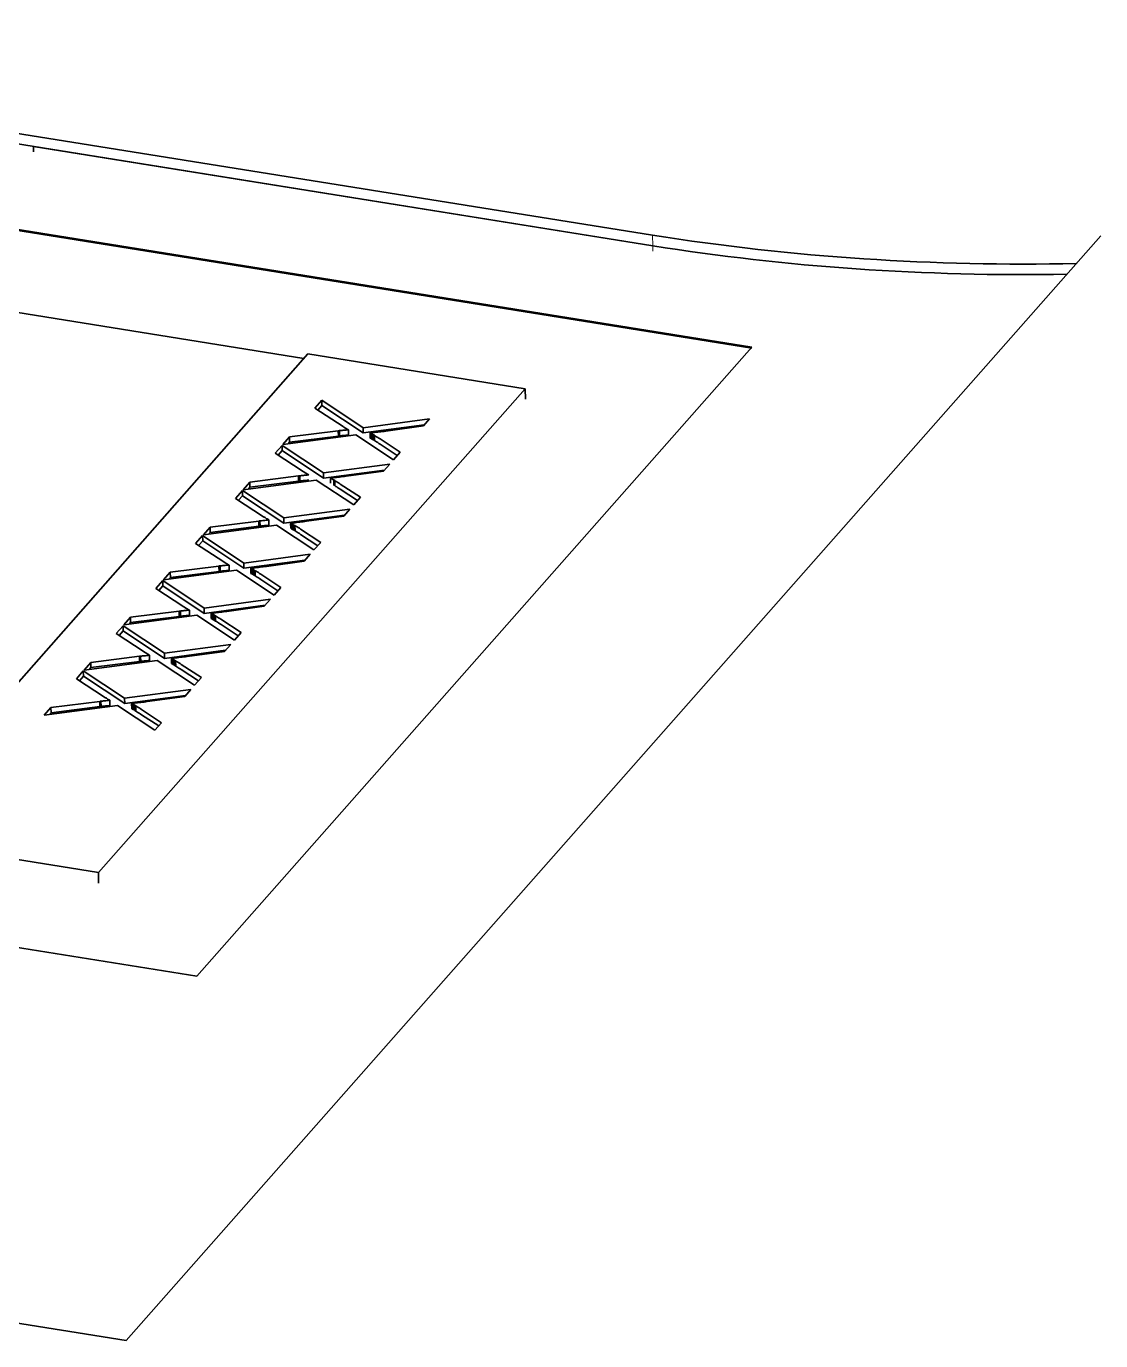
# Model space of a CAD drawing. Extents: x -1051 to 2563, y -231 to 775.
# Drawn here: x -274.86 to -265.65, y 548.82 to 560.08 of the extents above; entities that cross this region are included whole.
import ezdxf

# ---------------------------------------------------------------- set-up
doc = ezdxf.new("R2010")
doc.units = 0

msp = doc.modelspace()

# ---------------------------------------------------------------- linework, layer by layer
at = {"color": 7, "lineweight": 35, "ltscale": 0.282774}
for p, q in [((-280.66, 560.079), (-269.492, 558.29)), ((-274.237, 552.833), (-285.406, 554.622))]:
    msp.add_line(p, q, dxfattribs=at)
at = {"color": 7, "lineweight": 35, "ltscale": 0.282773}
msp.add_line((-269.49, 558.2), (-280.659, 559.99), dxfattribs=at)
at = {"color": 7, "lineweight": 35, "ltscale": 0.353467}
for p, q in [((-282.603, 559.569), (-268.642, 557.332)), ((-282.603, 559.56), (-268.642, 557.323)), ((-273.394, 551.946), (-287.354, 554.183))]:
    msp.add_line(p, q, dxfattribs=at)
at = {"color": 7, "lineweight": 35, "ltscale": 0.134317}
msp.add_line((-269.49, 558.2), (-274.795, 559.05), dxfattribs=at)
at = {"color": 7, "lineweight": 35, "ltscale": 0.001123}
for p, q in [((-274.795, 559.05), (-274.795, 559.005)), ((-272.323, 556.877), (-272.323, 556.832)), ((-272.6, 556.563), (-272.6, 556.518)), ((-272.184, 556.615), (-272.183, 556.57)), ((-272.179, 556.616), (-272.178, 556.571)), ((-272.173, 556.617), (-272.172, 556.572)), ((-272.097, 556.624), (-272.096, 556.579)), ((-271.911, 556.598), (-271.91, 556.553)), ((-271.904, 556.594), (-271.903, 556.549)), ((-271.897, 556.59), (-271.896, 556.545)), ((-271.89, 556.586), (-271.889, 556.541)), ((-272.664, 556.491), (-272.663, 556.446)), ((-272.525, 556.229), (-272.524, 556.184)), ((-272.519, 556.23), (-272.519, 556.185)), ((-272.513, 556.231), (-272.513, 556.186)), ((-273.004, 556.105), (-273.004, 556.06)), ((-272.214, 556.191), (-272.214, 556.146)), ((-272.865, 555.843), (-272.865, 555.798)), ((-272.86, 555.844), (-272.859, 555.799)), ((-272.592, 555.826), (-272.591, 555.781)), ((-272.563, 555.809), (-272.562, 555.765)), ((-272.926, 555.436), (-272.925, 555.391)), ((-273.622, 555.405), (-273.621, 555.36)), ((-272.895, 555.418), (-272.895, 555.374)), ((-273.332, 555.097), (-273.331, 555.052)), ((-273.962, 555.019), (-273.962, 554.974)), ((-273.535, 555.072), (-273.534, 555.027)), ((-273.459, 555.08), (-273.458, 555.035)), ((-273.266, 555.05), (-273.266, 555.005)), ((-273.259, 555.046), (-273.259, 555.001)), ((-273.244, 555.037), (-273.244, 554.992)), ((-274.026, 554.947), (-274.025, 554.902)), ((-273.887, 554.685), (-273.886, 554.64)), ((-273.882, 554.686), (-273.881, 554.641)), ((-273.876, 554.686), (-273.875, 554.641)), ((-273.8, 554.694), (-273.799, 554.649)), ((-273.613, 554.667), (-273.613, 554.622)), ((-273.607, 554.664), (-273.606, 554.619)), ((-273.6, 554.66), (-273.599, 554.615)), ((-273.593, 554.656), (-273.592, 554.611)), ((-274.367, 554.561), (-274.366, 554.516)), ((-274.303, 554.633), (-274.302, 554.588)), ((-274.227, 554.299), (-274.227, 554.254)), ((-274.222, 554.3), (-274.221, 554.255)), ((-274.216, 554.3), (-274.215, 554.255)), ((-274.14, 554.308), (-274.139, 554.263)), ((-273.941, 554.274), (-273.94, 554.229)), ((-273.917, 554.26), (-273.916, 554.215))]:
    msp.add_line(p, q, dxfattribs=at)
at = {"color": 7, "lineweight": 35, "ltscale": 0.187622}
msp.add_line((-279.889, 558.422), (-272.479, 557.235), dxfattribs=at)
at = {"color": 7, "lineweight": 35, "ltscale": 0.315401}
msp.add_line((-265.654, 558.286), (-274, 548.825), dxfattribs=at)
at = {"color": 7, "lineweight": 13, "ltscale": 0.002243}
msp.add_line((-269.49, 558.2), (-269.492, 558.29), dxfattribs=at)
at = {"color": 7, "lineweight": 13, "ltscale": 0.001123}
msp.add_line((-269.49, 558.155), (-269.49, 558.2), dxfattribs=at)
at = {"color": 7, "lineweight": 35, "ltscale": 0.110498}
msp.add_line((-272.444, 557.274), (-275.368, 553.959), dxfattribs=at)
at = {"color": 7, "lineweight": 35, "ltscale": 0.179559}
msp.add_line((-268.642, 557.332), (-273.394, 551.946), dxfattribs=at)
at = {"color": 7, "lineweight": 35, "ltscale": 0.047129}
msp.add_line((-272.444, 557.274), (-270.583, 556.976), dxfattribs=at)
at = {"color": 7, "lineweight": 35, "ltscale": 0.138122}
msp.add_line((-270.583, 556.976), (-274.237, 552.833), dxfattribs=at)
at = {"color": 7, "lineweight": 35, "ltscale": 0.002245}
for p, q in [((-270.583, 556.976), (-270.581, 556.886)), ((-274.237, 552.833), (-274.236, 552.743))]:
    msp.add_line(p, q, dxfattribs=at)
at = {"color": 7, "lineweight": 35, "ltscale": 0.002261}
for p, q in [((-272.323, 556.877), (-272.383, 556.81)), ((-272.664, 556.491), (-272.724, 556.423)), ((-273.345, 555.719), (-273.405, 555.651)), ((-273.686, 555.333), (-273.745, 555.265)), ((-274.026, 554.947), (-274.086, 554.879)), ((-274.367, 554.561), (-274.426, 554.493))]:
    msp.add_line(p, q, dxfattribs=at)
at = {"color": 7, "lineweight": 35, "ltscale": 0.007178}
for p, q in [((-272.383, 556.81), (-272.143, 556.652)), ((-272.724, 556.423), (-272.484, 556.266)), ((-274.086, 554.879), (-273.846, 554.722))]:
    msp.add_line(p, q, dxfattribs=at)
at = {"color": 7, "lineweight": 35, "ltscale": 0.001323}
for p, q in [((-272.323, 556.832), (-272.358, 556.793)), ((-272.663, 556.446), (-272.698, 556.407)), ((-273.004, 556.06), (-273.039, 556.021)), ((-273.344, 555.674), (-273.379, 555.635)), ((-273.685, 555.288), (-273.72, 555.249)), ((-274.025, 554.902), (-274.06, 554.862)), ((-274.366, 554.516), (-274.401, 554.476))]:
    msp.add_line(p, q, dxfattribs=at)
at = {"color": 7, "lineweight": 35, "ltscale": 0.010626}
for p, q in [((-271.97, 556.642), (-272.323, 556.877)), ((-272.651, 555.87), (-273.004, 556.105)), ((-273.331, 555.052), (-273.685, 555.288)), ((-274.013, 554.325), (-274.367, 554.561))]:
    msp.add_line(p, q, dxfattribs=at)
at = {"color": 7, "lineweight": 35, "ltscale": 0.010625}
for p, q in [((-271.969, 556.597), (-272.323, 556.832)), ((-272.31, 556.256), (-272.664, 556.491)), ((-272.65, 555.825), (-273.004, 556.06)), ((-273.332, 555.097), (-273.686, 555.333)), ((-273.672, 554.711), (-274.026, 554.947))]:
    msp.add_line(p, q, dxfattribs=at)
at = {"color": 7, "lineweight": 35, "ltscale": 0.014301}
for p, q in [((-271.403, 556.717), (-271.97, 556.642)), ((-271.743, 556.331), (-272.31, 556.256)), ((-272.084, 555.945), (-272.651, 555.87)), ((-272.424, 555.559), (-272.991, 555.483)), ((-272.765, 555.173), (-273.332, 555.097)), ((-273.446, 554.401), (-274.013, 554.325))]:
    msp.add_line(p, q, dxfattribs=at)
at = {"color": 7, "lineweight": 35, "ltscale": 0.01315}
for p, q in [((-271.447, 556.666), (-271.969, 556.597)), ((-272.129, 555.894), (-272.65, 555.825)), ((-272.469, 555.508), (-272.991, 555.439)), ((-272.81, 555.122), (-273.331, 555.052)), ((-273.491, 554.35), (-274.012, 554.28))]:
    msp.add_line(p, q, dxfattribs=at)
at = {"color": 7, "lineweight": 35, "ltscale": 0.001989}
for p, q in [((-271.455, 556.657), (-271.403, 556.717)), ((-273.158, 554.727), (-273.105, 554.787))]:
    msp.add_line(p, q, dxfattribs=at)
at = {"color": 7, "lineweight": 35, "ltscale": 0.015795}
for p, q in [((-272.658, 556.497), (-272.032, 556.58)), ((-272.999, 556.111), (-272.372, 556.194)), ((-273.339, 555.725), (-272.713, 555.808)), ((-273.68, 555.339), (-273.054, 555.422)), ((-274.021, 554.953), (-273.394, 555.036)), ((-274.361, 554.567), (-273.735, 554.65)), ((-274.702, 554.181), (-274.075, 554.264))]:
    msp.add_line(p, q, dxfattribs=at)
at = {"color": 7, "lineweight": 35, "ltscale": 0.002196}
for p, q in [((-272.6, 556.563), (-272.658, 556.497)), ((-273.622, 555.405), (-273.68, 555.339)), ((-274.303, 554.633), (-274.361, 554.567))]:
    msp.add_line(p, q, dxfattribs=at)
at = {"color": 7, "lineweight": 35, "ltscale": 0.010485}
for p, q in [((-272.184, 556.615), (-272.6, 556.563)), ((-272.183, 556.57), (-272.6, 556.518)), ((-272.525, 556.229), (-272.941, 556.177)), ((-272.865, 555.843), (-273.281, 555.791)), ((-272.865, 555.798), (-273.281, 555.746)), ((-273.205, 555.412), (-273.621, 555.36)), ((-273.546, 555.071), (-273.962, 555.019)), ((-273.546, 555.026), (-273.962, 554.974)), ((-273.886, 554.64), (-274.302, 554.588)), ((-274.227, 554.299), (-274.644, 554.247)), ((-274.227, 554.254), (-274.643, 554.202))]:
    msp.add_line(p, q, dxfattribs=at)
at = {"color": 7, "lineweight": 35, "ltscale": 0.000131352}
for p, q in [((-272.179, 556.616), (-272.184, 556.615)), ((-273.881, 554.641), (-273.886, 554.64))]:
    msp.add_line(p, q, dxfattribs=at)
at = {"color": 7, "lineweight": 35, "ltscale": 0.00013211}
for p, q in [((-272.178, 556.571), (-272.183, 556.57)), ((-272.519, 556.23), (-272.525, 556.229)), ((-272.519, 556.185), (-272.524, 556.184)), ((-272.86, 555.844), (-272.865, 555.843)), ((-272.859, 555.799), (-272.865, 555.798)), ((-273.201, 555.458), (-273.206, 555.457)), ((-273.2, 555.413), (-273.205, 555.412)), ((-273.541, 555.072), (-273.546, 555.071)), ((-273.54, 555.027), (-273.546, 555.026)), ((-273.882, 554.686), (-273.887, 554.685)), ((-274.222, 554.3), (-274.227, 554.299)), ((-274.221, 554.255), (-274.227, 554.254))]:
    msp.add_line(p, q, dxfattribs=at)
at = {"color": 7, "lineweight": 35, "ltscale": 0.000151992}
for p, q in [((-272.173, 556.617), (-272.179, 556.616)), ((-273.875, 554.641), (-273.881, 554.641))]:
    msp.add_line(p, q, dxfattribs=at)
at = {"color": 7, "lineweight": 35, "ltscale": 0.000151233}
for p, q in [((-272.172, 556.572), (-272.178, 556.571)), ((-272.513, 556.231), (-272.519, 556.23)), ((-272.513, 556.186), (-272.519, 556.185)), ((-272.853, 555.8), (-272.859, 555.799)), ((-273.195, 555.458), (-273.201, 555.458)), ((-273.194, 555.414), (-273.2, 555.413)), ((-273.535, 555.072), (-273.541, 555.072)), ((-273.876, 554.686), (-273.882, 554.686)), ((-274.216, 554.3), (-274.222, 554.3)), ((-274.215, 554.255), (-274.221, 554.255))]:
    msp.add_line(p, q, dxfattribs=at)
at = {"color": 7, "lineweight": 35, "ltscale": 0.000170202}
for p, q in [((-272.166, 556.617), (-272.173, 556.617)), ((-272.846, 555.8), (-272.853, 555.8))]:
    msp.add_line(p, q, dxfattribs=at)
at = {"color": 7, "lineweight": 35, "ltscale": 0.000170359}
for p, q in [((-272.165, 556.572), (-272.172, 556.572)), ((-272.847, 555.845), (-272.854, 555.844)), ((-273.528, 555.073), (-273.535, 555.072)), ((-273.868, 554.642), (-273.875, 554.641))]:
    msp.add_line(p, q, dxfattribs=at)
at = {"color": 7, "lineweight": 35, "ltscale": 0.000190246}
for p, q in [((-272.158, 556.618), (-272.166, 556.617)), ((-272.158, 556.573), (-272.165, 556.572)), ((-272.499, 556.232), (-272.507, 556.231)), ((-272.84, 555.846), (-272.847, 555.845)), ((-272.839, 555.801), (-272.846, 555.8)), ((-273.18, 555.46), (-273.188, 555.459)), ((-273.861, 554.688), (-273.869, 554.687)), ((-273.861, 554.643), (-273.868, 554.642))]:
    msp.add_line(p, q, dxfattribs=at)
at = {"color": 7, "lineweight": 35, "ltscale": 0.000210134}
for p, q in [((-272.15, 556.619), (-272.158, 556.618)), ((-272.831, 555.802), (-272.839, 555.801)), ((-273.512, 555.075), (-273.521, 555.074)), ((-274.193, 554.303), (-274.202, 554.302))]:
    msp.add_line(p, q, dxfattribs=at)
at = {"color": 7, "lineweight": 35, "ltscale": 0.000209984}
for p, q in [((-272.149, 556.574), (-272.158, 556.573)), ((-272.831, 555.847), (-272.84, 555.846)), ((-273.512, 555.03), (-273.52, 555.029))]:
    msp.add_line(p, q, dxfattribs=at)
at = {"color": 7, "lineweight": 35, "ltscale": 0.000228357}
msp.add_line((-272.141, 556.62), (-272.15, 556.619), dxfattribs=at)
at = {"color": 7, "lineweight": 35, "ltscale": 0.000228505}
for p, q in [((-272.14, 556.575), (-272.149, 556.574)), ((-272.822, 555.848), (-272.831, 555.847)), ((-272.821, 555.803), (-272.831, 555.802))]:
    msp.add_line(p, q, dxfattribs=at)
at = {"color": 7, "lineweight": 35, "ltscale": 0.000124871}
for p, q in [((-272.143, 556.652), (-272.139, 556.649)), ((-272.484, 556.266), (-272.479, 556.263)), ((-272.824, 555.88), (-272.82, 555.877)), ((-273.165, 555.494), (-273.161, 555.491)), ((-273.505, 555.108), (-273.501, 555.105)), ((-273.846, 554.722), (-273.842, 554.719)), ((-274.186, 554.336), (-274.182, 554.333))]:
    msp.add_line(p, q, dxfattribs=at)
at = {"color": 7, "lineweight": 35, "ltscale": 0.000248395}
for p, q in [((-272.131, 556.621), (-272.141, 556.62)), ((-272.472, 556.235), (-272.482, 556.234)), ((-273.152, 555.418), (-273.162, 555.417)), ((-273.493, 555.077), (-273.503, 555.076)), ((-273.834, 554.69), (-273.844, 554.69)), ((-274.174, 554.304), (-274.184, 554.303))]:
    msp.add_line(p, q, dxfattribs=at)
at = {"color": 7, "lineweight": 35, "ltscale": 0.00024825}
for p, q in [((-272.13, 556.576), (-272.14, 556.575)), ((-272.471, 556.19), (-272.481, 556.189)), ((-272.812, 555.849), (-272.822, 555.848)), ((-273.153, 555.463), (-273.163, 555.462)), ((-273.493, 555.032), (-273.503, 555.031)), ((-273.833, 554.646), (-273.843, 554.645)), ((-274.174, 554.26), (-274.184, 554.259))]:
    msp.add_line(p, q, dxfattribs=at)
at = {"color": 7, "lineweight": 35, "ltscale": 0.000126806}
for p, q in [((-272.139, 556.649), (-272.135, 556.647)), ((-272.479, 556.263), (-272.475, 556.261)), ((-272.82, 555.877), (-272.816, 555.875)), ((-273.842, 554.719), (-273.837, 554.716)), ((-274.182, 554.333), (-274.178, 554.33))]:
    msp.add_line(p, q, dxfattribs=at)
at = {"color": 7, "lineweight": 35, "ltscale": 0.000129556}
for p, q in [((-272.135, 556.647), (-272.13, 556.644)), ((-272.475, 556.261), (-272.471, 556.258)), ((-272.816, 555.875), (-272.811, 555.872)), ((-273.497, 555.102), (-273.492, 555.1)), ((-273.837, 554.716), (-273.833, 554.714))]:
    msp.add_line(p, q, dxfattribs=at)
at = {"color": 7, "lineweight": 35, "ltscale": 0.000268143}
for p, q in [((-272.12, 556.622), (-272.131, 556.621)), ((-273.141, 555.419), (-273.152, 555.418)), ((-273.823, 554.691), (-273.834, 554.69))]:
    msp.add_line(p, q, dxfattribs=at)
at = {"color": 7, "lineweight": 35, "ltscale": 0.000131503}
for p, q in [((-272.13, 556.644), (-272.126, 556.641)), ((-272.471, 556.258), (-272.466, 556.255)), ((-272.811, 555.872), (-272.807, 555.869)), ((-273.833, 554.714), (-273.828, 554.711)), ((-274.173, 554.328), (-274.169, 554.325))]:
    msp.add_line(p, q, dxfattribs=at)
at = {"color": 7, "lineweight": 35, "ltscale": 0.000268286}
for p, q in [((-272.12, 556.577), (-272.13, 556.576)), ((-272.802, 555.85), (-272.812, 555.849)), ((-273.823, 554.647), (-273.833, 554.646))]:
    msp.add_line(p, q, dxfattribs=at)
at = {"color": 7, "lineweight": 35, "ltscale": 0.000134251}
for p, q in [((-272.126, 556.641), (-272.121, 556.638)), ((-272.466, 556.255), (-272.462, 556.252)), ((-273.828, 554.711), (-273.824, 554.708)), ((-274.169, 554.325), (-274.164, 554.322))]:
    msp.add_line(p, q, dxfattribs=at)
at = {"color": 7, "lineweight": 35, "ltscale": 0.000136862}
msp.add_line((-272.121, 556.638), (-272.116, 556.635), dxfattribs=at)
at = {"color": 7, "lineweight": 35, "ltscale": 0.000287276}
for p, q in [((-272.109, 556.623), (-272.12, 556.622)), ((-272.108, 556.578), (-272.12, 556.577)), ((-272.45, 556.237), (-272.461, 556.236)), ((-272.79, 555.851), (-272.802, 555.85)), ((-273.131, 555.465), (-273.142, 555.464)), ((-273.471, 555.034), (-273.482, 555.033)), ((-274.152, 554.306), (-274.164, 554.305))]:
    msp.add_line(p, q, dxfattribs=at)
at = {"color": 7, "lineweight": 35, "ltscale": 0.000138174}
for p, q in [((-272.116, 556.635), (-272.112, 556.633)), ((-273.138, 555.477), (-273.133, 555.474)), ((-273.479, 555.091), (-273.474, 555.088)), ((-273.819, 554.705), (-273.814, 554.702))]:
    msp.add_line(p, q, dxfattribs=at)
at = {"color": 7, "lineweight": 35, "ltscale": 0.000141704}
for p, q in [((-272.112, 556.633), (-272.107, 556.63)), ((-273.814, 554.702), (-273.81, 554.699))]:
    msp.add_line(p, q, dxfattribs=at)
at = {"color": 7, "lineweight": 35, "ltscale": 0.00030655}
for p, q in [((-272.097, 556.624), (-272.109, 556.623)), ((-272.437, 556.238), (-272.45, 556.237)), ((-274.14, 554.308), (-274.152, 554.306))]:
    msp.add_line(p, q, dxfattribs=at)
at = {"color": 7, "lineweight": 35, "ltscale": 0.000306409}
for p, q in [((-272.096, 556.579), (-272.108, 556.578)), ((-272.778, 555.852), (-272.79, 555.851)), ((-272.777, 555.807), (-272.789, 555.806)), ((-273.459, 555.08), (-273.471, 555.079)), ((-273.458, 555.035), (-273.471, 555.034)), ((-274.139, 554.263), (-274.152, 554.262))]:
    msp.add_line(p, q, dxfattribs=at)
at = {"color": 7, "lineweight": 35, "ltscale": 0.000142896}
for p, q in [((-272.107, 556.63), (-272.102, 556.627)), ((-272.447, 556.244), (-272.442, 556.241)), ((-274.15, 554.313), (-274.145, 554.311))]:
    msp.add_line(p, q, dxfattribs=at)
at = {"color": 7, "lineweight": 35, "ltscale": 0.000145642}
for p, q in [((-272.102, 556.627), (-272.097, 556.624)), ((-272.442, 556.241), (-272.437, 556.238)), ((-272.783, 555.855), (-272.778, 555.852)), ((-273.464, 555.083), (-273.459, 555.08)), ((-273.805, 554.697), (-273.8, 554.694)), ((-274.145, 554.311), (-274.14, 554.308))]:
    msp.add_line(p, q, dxfattribs=at)
at = {"color": 7, "lineweight": 35, "ltscale": 0.009627}
for p, q in [((-272.032, 556.58), (-271.711, 556.367)), ((-272.713, 555.808), (-272.392, 555.595)), ((-273.054, 555.422), (-272.733, 555.209)), ((-273.394, 555.036), (-273.073, 554.823)), ((-273.735, 554.65), (-273.414, 554.437))]:
    msp.add_line(p, q, dxfattribs=at)
at = {"color": 7, "lineweight": 35, "ltscale": 0.001122}
for p, q in [((-271.97, 556.642), (-271.969, 556.597)), ((-271.882, 556.582), (-271.881, 556.537)), ((-271.874, 556.577), (-271.873, 556.532)), ((-272.31, 556.256), (-272.309, 556.211)), ((-272.251, 556.212), (-272.25, 556.167)), ((-272.941, 556.177), (-272.94, 556.132)), ((-272.223, 556.195), (-272.222, 556.151)), ((-273.281, 555.791), (-273.281, 555.746)), ((-272.854, 555.844), (-272.853, 555.8)), ((-272.778, 555.852), (-272.777, 555.807)), ((-272.651, 555.87), (-272.65, 555.825)), ((-272.585, 555.822), (-272.585, 555.777)), ((-272.578, 555.818), (-272.578, 555.773)), ((-272.571, 555.814), (-272.57, 555.769)), ((-272.555, 555.804), (-272.554, 555.76)), ((-273.345, 555.719), (-273.344, 555.674)), ((-273.206, 555.457), (-273.205, 555.412)), ((-273.201, 555.458), (-273.2, 555.413)), ((-273.195, 555.458), (-273.194, 555.414)), ((-273.118, 555.466), (-273.118, 555.421)), ((-272.991, 555.483), (-272.991, 555.439)), ((-272.932, 555.439), (-272.932, 555.395)), ((-272.919, 555.432), (-272.918, 555.387)), ((-272.911, 555.428), (-272.911, 555.383)), ((-272.904, 555.423), (-272.903, 555.379)), ((-273.686, 555.333), (-273.685, 555.288)), ((-273.546, 555.071), (-273.546, 555.026)), ((-273.541, 555.072), (-273.54, 555.027)), ((-273.273, 555.053), (-273.272, 555.009)), ((-273.252, 555.042), (-273.251, 554.997)), ((-273.236, 555.032), (-273.235, 554.987)), ((-273.672, 554.711), (-273.672, 554.666)), ((-273.585, 554.651), (-273.584, 554.606)), ((-273.577, 554.646), (-273.576, 554.601)), ((-274.013, 554.325), (-274.012, 554.28)), ((-274.644, 554.247), (-274.643, 554.202)), ((-273.954, 554.281), (-273.953, 554.236)), ((-273.947, 554.278), (-273.947, 554.233)), ((-273.933, 554.27), (-273.932, 554.225)), ((-273.925, 554.265), (-273.925, 554.22))]:
    msp.add_line(p, q, dxfattribs=at)
at = {"color": 7, "lineweight": 35, "ltscale": 0.000318847}
for p, q in [((-271.911, 556.598), (-271.898, 556.599)), ((-273.273, 555.053), (-273.26, 555.055))]:
    msp.add_line(p, q, dxfattribs=at)
at = {"color": 7, "lineweight": 35, "ltscale": 0.000182927}
for p, q in [((-271.904, 556.594), (-271.911, 556.598)), ((-271.903, 556.549), (-271.91, 556.553)), ((-272.585, 555.777), (-272.591, 555.781)), ((-272.926, 555.436), (-272.932, 555.439)), ((-273.266, 555.05), (-273.273, 555.053)), ((-273.607, 554.664), (-273.613, 554.667)), ((-273.606, 554.619), (-273.613, 554.622))]:
    msp.add_line(p, q, dxfattribs=at)
at = {"color": 7, "lineweight": 35, "ltscale": 0.000198078}
for p, q in [((-271.897, 556.59), (-271.904, 556.594)), ((-271.896, 556.545), (-271.903, 556.549)), ((-272.578, 555.818), (-272.585, 555.822)), ((-272.578, 555.773), (-272.585, 555.777)), ((-272.919, 555.432), (-272.926, 555.436)), ((-273.259, 555.046), (-273.266, 555.05)), ((-273.259, 555.001), (-273.266, 555.005)), ((-273.6, 554.66), (-273.607, 554.664)), ((-273.599, 554.615), (-273.606, 554.619)), ((-273.94, 554.229), (-273.947, 554.233))]:
    msp.add_line(p, q, dxfattribs=at)
at = {"color": 7, "lineweight": 35, "ltscale": 0.000322644}
msp.add_line((-271.898, 556.599), (-271.885, 556.6), dxfattribs=at)
at = {"color": 7, "lineweight": 35, "ltscale": 0.000211879}
for p, q in [((-271.89, 556.586), (-271.897, 556.59)), ((-272.911, 555.428), (-272.919, 555.432)), ((-272.911, 555.383), (-272.918, 555.387)), ((-273.593, 554.656), (-273.6, 554.66)), ((-273.592, 554.611), (-273.599, 554.615))]:
    msp.add_line(p, q, dxfattribs=at)
at = {"color": 7, "lineweight": 35, "ltscale": 0.000227802}
msp.add_line((-271.882, 556.582), (-271.89, 556.586), dxfattribs=at)
at = {"color": 7, "lineweight": 35, "ltscale": 0.000328419}
for p, q in [((-271.885, 556.6), (-271.872, 556.602)), ((-272.226, 556.214), (-272.213, 556.215)), ((-273.588, 554.67), (-273.575, 554.671))]:
    msp.add_line(p, q, dxfattribs=at)
at = {"color": 7, "lineweight": 35, "ltscale": 0.000240228}
for p, q in [((-271.874, 556.577), (-271.882, 556.582)), ((-271.873, 556.532), (-271.881, 556.537)), ((-272.554, 555.76), (-272.562, 555.765))]:
    msp.add_line(p, q, dxfattribs=at)
at = {"color": 7, "lineweight": 35, "ltscale": 0.000256207}
for p, q in [((-271.865, 556.571), (-271.874, 556.577)), ((-271.864, 556.526), (-271.873, 556.532)), ((-272.545, 555.754), (-272.554, 555.76)), ((-273.567, 554.596), (-273.576, 554.601))]:
    msp.add_line(p, q, dxfattribs=at)
at = {"color": 7, "lineweight": 35, "ltscale": 0.000332212}
for p, q in [((-271.872, 556.602), (-271.859, 556.603)), ((-272.213, 556.215), (-272.199, 556.217)), ((-273.575, 554.671), (-273.562, 554.673))]:
    msp.add_line(p, q, dxfattribs=at)
at = {"color": 7, "lineweight": 35, "ltscale": 0.000270111}
for p, q in [((-271.856, 556.565), (-271.865, 556.571)), ((-271.855, 556.521), (-271.864, 556.526)), ((-272.196, 556.179), (-272.206, 556.185)), ((-272.196, 556.135), (-272.205, 556.14)), ((-272.537, 555.793), (-272.546, 555.799)), ((-272.536, 555.748), (-272.545, 555.754)), ((-272.878, 555.407), (-272.887, 555.413)), ((-272.877, 555.362), (-272.886, 555.368)), ((-273.218, 555.021), (-273.227, 555.027)), ((-273.217, 554.976), (-273.227, 554.982)), ((-273.559, 554.635), (-273.568, 554.641)), ((-273.558, 554.59), (-273.567, 554.596)), ((-273.899, 554.249), (-273.908, 554.255)), ((-273.899, 554.204), (-273.908, 554.21))]:
    msp.add_line(p, q, dxfattribs=at)
at = {"color": 7, "lineweight": 35, "ltscale": 0.00033803}
msp.add_line((-271.859, 556.603), (-271.845, 556.604), dxfattribs=at)
at = {"color": 7, "lineweight": 35, "ltscale": 0.000284031}
for p, q in [((-271.846, 556.559), (-271.856, 556.565)), ((-271.846, 556.515), (-271.855, 556.521)), ((-273.548, 554.584), (-273.558, 554.59))]:
    msp.add_line(p, q, dxfattribs=at)
at = {"color": 7, "lineweight": 35, "ltscale": 0.000300075}
for p, q in [((-271.836, 556.553), (-271.846, 556.559)), ((-271.836, 556.508), (-271.846, 556.515))]:
    msp.add_line(p, q, dxfattribs=at)
at = {"color": 7, "lineweight": 35, "ltscale": 0.000341818}
for p, q in [((-271.845, 556.604), (-271.832, 556.606)), ((-272.867, 555.446), (-272.853, 555.448)), ((-273.548, 554.674), (-273.535, 554.676))]:
    msp.add_line(p, q, dxfattribs=at)
at = {"color": 7, "lineweight": 35, "ltscale": 0.000312549}
msp.add_line((-271.826, 556.546), (-271.836, 556.553), dxfattribs=at)
at = {"color": 7, "lineweight": 35, "ltscale": 0.000346728}
for p, q in [((-271.832, 556.606), (-271.818, 556.608)), ((-272.172, 556.22), (-272.159, 556.222)), ((-272.513, 555.834), (-272.499, 555.836)), ((-272.853, 555.448), (-272.84, 555.45)), ((-273.194, 555.062), (-273.18, 555.064)), ((-273.535, 554.676), (-273.521, 554.677)), ((-273.875, 554.29), (-273.861, 554.291))]:
    msp.add_line(p, q, dxfattribs=at)
at = {"color": 7, "lineweight": 35, "ltscale": 0.000350899}
msp.add_line((-271.818, 556.608), (-271.804, 556.61), dxfattribs=at)
at = {"color": 7, "lineweight": 35, "ltscale": 0.000356195}
for p, q in [((-271.804, 556.61), (-271.79, 556.611)), ((-273.507, 554.679), (-273.493, 554.681))]:
    msp.add_line(p, q, dxfattribs=at)
at = {"color": 7, "lineweight": 35, "ltscale": 0.000361344}
msp.add_line((-271.79, 556.611), (-271.776, 556.613), dxfattribs=at)
at = {"color": 7, "lineweight": 35, "ltscale": 0.008087}
for p, q in [((-271.776, 556.613), (-271.455, 556.657)), ((-272.457, 555.841), (-272.136, 555.885)), ((-273.138, 555.069), (-272.817, 555.113)), ((-273.478, 554.683), (-273.158, 554.727)), ((-273.819, 554.297), (-273.499, 554.341))]:
    msp.add_line(p, q, dxfattribs=at)
at = {"color": 7, "lineweight": 35, "ltscale": 0.010624}
for p, q in [((-272.309, 556.211), (-272.663, 556.446)), ((-272.991, 555.483), (-273.345, 555.719)), ((-272.991, 555.439), (-273.344, 555.674)), ((-273.672, 554.666), (-274.025, 554.902)), ((-274.012, 554.28), (-274.366, 554.516))]:
    msp.add_line(p, q, dxfattribs=at)
at = {"color": 7, "lineweight": 35, "ltscale": 0.000498383}
for p, q in [((-272.6, 556.518), (-272.613, 556.503)), ((-273.281, 555.746), (-273.294, 555.731)), ((-273.962, 554.974), (-273.975, 554.959)), ((-274.302, 554.588), (-274.316, 554.573)), ((-274.643, 554.202), (-274.656, 554.187))]:
    msp.add_line(p, q, dxfattribs=at)
at = {"color": 7, "lineweight": 35, "ltscale": 0.000212541}
for p, q in [((-271.889, 556.541), (-271.896, 556.545)), ((-272.571, 555.814), (-272.578, 555.818)), ((-272.57, 555.769), (-272.578, 555.773)), ((-273.252, 555.042), (-273.259, 555.046)), ((-273.932, 554.225), (-273.94, 554.229))]:
    msp.add_line(p, q, dxfattribs=at)
at = {"color": 7, "lineweight": 35, "ltscale": 0.000226371}
for p, q in [((-271.881, 556.537), (-271.889, 556.541)), ((-272.223, 556.195), (-272.23, 556.2)), ((-272.563, 555.809), (-272.571, 555.814)), ((-272.904, 555.423), (-272.911, 555.428)), ((-272.903, 555.379), (-272.911, 555.383)), ((-273.244, 555.037), (-273.252, 555.042)), ((-273.584, 554.606), (-273.592, 554.611)), ((-273.925, 554.265), (-273.933, 554.27)), ((-273.925, 554.22), (-273.932, 554.225))]:
    msp.add_line(p, q, dxfattribs=at)
at = {"color": 7, "lineweight": 35, "ltscale": 0.000314024}
for p, q in [((-271.825, 556.501), (-271.836, 556.508)), ((-272.166, 556.16), (-272.177, 556.167)), ((-272.166, 556.115), (-272.176, 556.122)), ((-272.507, 555.774), (-272.517, 555.781)), ((-272.847, 555.388), (-272.858, 555.395)), ((-273.188, 555.002), (-273.198, 555.009)), ((-273.528, 554.571), (-273.538, 554.578)), ((-273.869, 554.23), (-273.88, 554.237)), ((-273.868, 554.185), (-273.879, 554.192))]:
    msp.add_line(p, q, dxfattribs=at)
at = {"color": 7, "lineweight": 35, "ltscale": 0.005159}
for p, q in [((-271.653, 556.433), (-271.826, 556.546)), ((-271.994, 556.047), (-272.166, 556.16)), ((-272.675, 555.274), (-272.847, 555.388)), ((-273.356, 554.502), (-273.529, 554.616)), ((-273.697, 554.116), (-273.869, 554.23))]:
    msp.add_line(p, q, dxfattribs=at)
at = {"color": 7, "lineweight": 35, "ltscale": 0.004395}
for p, q in [((-271.678, 556.404), (-271.825, 556.501)), ((-272.019, 556.018), (-272.166, 556.115)), ((-273.721, 554.088), (-273.868, 554.185))]:
    msp.add_line(p, q, dxfattribs=at)
at = {"color": 7, "lineweight": 35, "ltscale": 0.001986}
msp.add_line((-271.796, 556.271), (-271.743, 556.331), dxfattribs=at)
at = {"color": 7, "lineweight": 35, "ltscale": 0.002177}
for p, q in [((-271.711, 556.367), (-271.653, 556.433)), ((-272.051, 555.981), (-271.994, 556.047)), ((-272.392, 555.595), (-272.334, 555.66)), ((-272.733, 555.209), (-272.675, 555.274)), ((-273.414, 554.437), (-273.356, 554.502)), ((-273.754, 554.051), (-273.697, 554.116))]:
    msp.add_line(p, q, dxfattribs=at)
at = {"color": 7, "lineweight": 35, "ltscale": 0.000170961}
for p, q in [((-272.507, 556.231), (-272.513, 556.231)), ((-273.869, 554.687), (-273.876, 554.686)), ((-274.209, 554.301), (-274.216, 554.3))]:
    msp.add_line(p, q, dxfattribs=at)
at = {"color": 7, "lineweight": 35, "ltscale": 0.000209375}
for p, q in [((-272.491, 556.233), (-272.499, 556.232)), ((-272.49, 556.188), (-272.498, 556.187)), ((-273.171, 555.416), (-273.179, 555.415)), ((-273.853, 554.689), (-273.861, 554.688)), ((-274.193, 554.258), (-274.201, 554.257))]:
    msp.add_line(p, q, dxfattribs=at)
at = {"color": 7, "lineweight": 35, "ltscale": 0.000229117}
for p, q in [((-272.482, 556.234), (-272.491, 556.233)), ((-273.162, 555.417), (-273.171, 555.416)), ((-273.503, 555.076), (-273.512, 555.075)), ((-273.844, 554.69), (-273.853, 554.689)), ((-274.184, 554.303), (-274.193, 554.303))]:
    msp.add_line(p, q, dxfattribs=at)
at = {"color": 7, "lineweight": 35, "ltscale": 0.000267383}
for p, q in [((-272.461, 556.236), (-272.472, 556.235)), ((-272.46, 556.191), (-272.471, 556.19)), ((-272.801, 555.805), (-272.812, 555.804)), ((-273.483, 555.078), (-273.493, 555.077)), ((-274.164, 554.305), (-274.174, 554.304)), ((-274.163, 554.26), (-274.174, 554.26))]:
    msp.add_line(p, q, dxfattribs=at)
at = {"color": 7, "lineweight": 35, "ltscale": 0.000136208}
for p, q in [((-272.462, 556.252), (-272.457, 556.249)), ((-272.802, 555.866), (-272.798, 555.863)), ((-273.824, 554.708), (-273.819, 554.705)), ((-274.164, 554.322), (-274.16, 554.319))]:
    msp.add_line(p, q, dxfattribs=at)
at = {"color": 7, "lineweight": 35, "ltscale": 0.000138956}
for p, q in [((-272.457, 556.249), (-272.452, 556.247)), ((-272.798, 555.863), (-272.793, 555.861)), ((-274.16, 554.319), (-274.155, 554.316))]:
    msp.add_line(p, q, dxfattribs=at)
at = {"color": 7, "lineweight": 35, "ltscale": 0.000140921}
for p, q in [((-272.452, 556.247), (-272.447, 556.244)), ((-272.793, 555.861), (-272.788, 555.858)), ((-273.133, 555.474), (-273.128, 555.472)), ((-273.474, 555.088), (-273.469, 555.086)), ((-274.155, 554.316), (-274.15, 554.313))]:
    msp.add_line(p, q, dxfattribs=at)
at = {"color": 7, "lineweight": 35, "ltscale": 0.013151}
for p, q in [((-271.788, 556.28), (-272.309, 556.211)), ((-273.15, 554.736), (-273.672, 554.666))]:
    msp.add_line(p, q, dxfattribs=at)
at = {"color": 7, "lineweight": 35, "ltscale": 0.000318704}
for p, q in [((-272.251, 556.212), (-272.238, 556.213)), ((-272.592, 555.826), (-272.579, 555.827)), ((-273.954, 554.281), (-273.941, 554.282))]:
    msp.add_line(p, q, dxfattribs=at)
at = {"color": 7, "lineweight": 35, "ltscale": 0.000184317}
msp.add_line((-272.245, 556.208), (-272.251, 556.212), dxfattribs=at)
at = {"color": 7, "lineweight": 35, "ltscale": 0.000323551}
for p, q in [((-272.238, 556.213), (-272.226, 556.214)), ((-272.92, 555.441), (-272.907, 555.442)), ((-273.26, 555.055), (-273.247, 555.056)), ((-273.941, 554.282), (-273.928, 554.284))]:
    msp.add_line(p, q, dxfattribs=at)
at = {"color": 7, "lineweight": 35, "ltscale": 0.000337096}
for p, q in [((-272.199, 556.217), (-272.186, 556.218)), ((-272.88, 555.445), (-272.867, 555.446)), ((-273.221, 555.059), (-273.208, 555.06)), ((-273.902, 554.287), (-273.889, 554.288))]:
    msp.add_line(p, q, dxfattribs=at)
at = {"color": 7, "lineweight": 35, "ltscale": 0.000341999}
for p, q in [((-272.186, 556.218), (-272.172, 556.22)), ((-272.526, 555.832), (-272.513, 555.834)), ((-273.208, 555.06), (-273.194, 555.062)), ((-273.889, 554.288), (-273.875, 554.29))]:
    msp.add_line(p, q, dxfattribs=at)
at = {"color": 7, "lineweight": 35, "ltscale": 0.00035146}
for p, q in [((-272.159, 556.222), (-272.145, 556.224)), ((-272.499, 555.836), (-272.485, 555.837)), ((-273.18, 555.064), (-273.166, 555.065)), ((-273.861, 554.291), (-273.847, 554.293))]:
    msp.add_line(p, q, dxfattribs=at)
at = {"color": 7, "lineweight": 35, "ltscale": 0.0003566}
msp.add_line((-272.145, 556.224), (-272.13, 556.225), dxfattribs=at)
at = {"color": 7, "lineweight": 35, "ltscale": 0.000360379}
for p, q in [((-272.13, 556.225), (-272.116, 556.227)), ((-272.812, 555.453), (-272.797, 555.455))]:
    msp.add_line(p, q, dxfattribs=at)
at = {"color": 7, "lineweight": 35, "ltscale": 0.008088}
for p, q in [((-272.116, 556.227), (-271.796, 556.271)), ((-272.797, 555.455), (-272.477, 555.499))]:
    msp.add_line(p, q, dxfattribs=at)
at = {"color": 7, "lineweight": 35, "ltscale": 0.002262}
msp.add_line((-273.004, 556.105), (-273.064, 556.037), dxfattribs=at)
at = {"color": 7, "lineweight": 35, "ltscale": 0.002194}
for p, q in [((-272.941, 556.177), (-272.999, 556.111)), ((-274.644, 554.247), (-274.702, 554.181))]:
    msp.add_line(p, q, dxfattribs=at)
at = {"color": 7, "lineweight": 35, "ltscale": 0.000498888}
msp.add_line((-272.94, 556.132), (-272.953, 556.117), dxfattribs=at)
at = {"color": 7, "lineweight": 35, "ltscale": 0.010484}
for p, q in [((-272.524, 556.184), (-272.94, 556.132)), ((-273.206, 555.457), (-273.622, 555.405)), ((-273.887, 554.685), (-274.303, 554.633))]:
    msp.add_line(p, q, dxfattribs=at)
at = {"color": 7, "lineweight": 35, "ltscale": 0.000171118}
for p, q in [((-272.506, 556.186), (-272.513, 556.186)), ((-273.188, 555.459), (-273.195, 555.458)), ((-273.187, 555.414), (-273.194, 555.414)), ((-273.528, 555.028), (-273.534, 555.027)), ((-274.209, 554.256), (-274.215, 554.255))]:
    msp.add_line(p, q, dxfattribs=at)
at = {"color": 7, "lineweight": 35, "ltscale": 0.000190093}
for p, q in [((-272.498, 556.187), (-272.506, 556.186)), ((-273.179, 555.415), (-273.187, 555.414)), ((-273.521, 555.074), (-273.528, 555.073)), ((-274.201, 554.257), (-274.209, 554.256))]:
    msp.add_line(p, q, dxfattribs=at)
at = {"color": 7, "lineweight": 35, "ltscale": 0.000229264}
for p, q in [((-272.481, 556.189), (-272.49, 556.188)), ((-273.163, 555.462), (-273.172, 555.461)), ((-273.503, 555.031), (-273.512, 555.03)), ((-273.843, 554.645), (-273.852, 554.644)), ((-274.184, 554.259), (-274.193, 554.258))]:
    msp.add_line(p, q, dxfattribs=at)
at = {"color": 7, "lineweight": 35, "ltscale": 0.000287418}
for p, q in [((-272.449, 556.192), (-272.46, 556.191)), ((-272.789, 555.806), (-272.801, 555.805)), ((-273.471, 555.079), (-273.483, 555.078)), ((-274.152, 554.262), (-274.163, 554.26))]:
    msp.add_line(p, q, dxfattribs=at)
at = {"color": 7, "lineweight": 35, "ltscale": 0.000307169}
for p, q in [((-272.437, 556.193), (-272.449, 556.192)), ((-273.118, 555.466), (-273.131, 555.465)), ((-273.118, 555.421), (-273.13, 555.42)), ((-273.799, 554.649), (-273.811, 554.648))]:
    msp.add_line(p, q, dxfattribs=at)
at = {"color": 7, "lineweight": 35, "ltscale": 0.009628}
msp.add_line((-272.372, 556.194), (-272.051, 555.981), dxfattribs=at)
at = {"color": 7, "lineweight": 35, "ltscale": 0.000196673}
msp.add_line((-272.238, 556.204), (-272.245, 556.208), dxfattribs=at)
at = {"color": 7, "lineweight": 35, "ltscale": 0.000213301}
for p, q in [((-272.23, 556.2), (-272.238, 556.204)), ((-273.933, 554.27), (-273.941, 554.274))]:
    msp.add_line(p, q, dxfattribs=at)
at = {"color": 7, "lineweight": 35, "ltscale": 0.000240882}
for p, q in [((-272.214, 556.191), (-272.223, 556.195)), ((-272.895, 555.418), (-272.904, 555.423)), ((-273.235, 554.987), (-273.244, 554.992)), ((-273.577, 554.646), (-273.585, 554.651)), ((-273.576, 554.601), (-273.584, 554.606)), ((-273.917, 554.26), (-273.925, 554.265))]:
    msp.add_line(p, q, dxfattribs=at)
at = {"color": 7, "lineweight": 35, "ltscale": 0.000241669}
for p, q in [((-272.214, 556.146), (-272.222, 556.151)), ((-272.895, 555.374), (-272.903, 555.379)), ((-273.236, 555.032), (-273.244, 555.037)), ((-273.916, 554.215), (-273.925, 554.22))]:
    msp.add_line(p, q, dxfattribs=at)
at = {"color": 7, "lineweight": 35, "ltscale": 0.000255557}
for p, q in [((-272.206, 556.185), (-272.214, 556.191)), ((-272.205, 556.14), (-272.214, 556.146)), ((-272.887, 555.413), (-272.895, 555.418)), ((-272.886, 555.368), (-272.895, 555.374)), ((-273.227, 555.027), (-273.236, 555.032)), ((-273.227, 554.982), (-273.235, 554.987)), ((-273.568, 554.641), (-273.577, 554.646)), ((-273.908, 554.255), (-273.917, 554.26)), ((-273.908, 554.21), (-273.916, 554.215))]:
    msp.add_line(p, q, dxfattribs=at)
at = {"color": 7, "lineweight": 35, "ltscale": 0.000284675}
for p, q in [((-272.187, 556.173), (-272.196, 556.179)), ((-272.186, 556.128), (-272.196, 556.135)), ((-272.527, 555.742), (-272.536, 555.748)), ((-272.867, 555.356), (-272.877, 555.362)), ((-273.208, 555.015), (-273.218, 555.021)), ((-273.208, 554.97), (-273.217, 554.976)), ((-273.549, 554.629), (-273.559, 554.635)), ((-273.89, 554.243), (-273.899, 554.249)), ((-273.889, 554.198), (-273.899, 554.204))]:
    msp.add_line(p, q, dxfattribs=at)
at = {"color": 7, "lineweight": 35, "ltscale": 0.000299435}
for p, q in [((-272.177, 556.167), (-272.187, 556.173)), ((-272.517, 555.736), (-272.527, 555.742)), ((-272.857, 555.35), (-272.867, 555.356)), ((-273.198, 554.964), (-273.208, 554.97)), ((-273.539, 554.623), (-273.549, 554.629)), ((-273.538, 554.578), (-273.548, 554.584)), ((-273.88, 554.237), (-273.89, 554.243))]:
    msp.add_line(p, q, dxfattribs=at)
at = {"color": 7, "lineweight": 35, "ltscale": 0.000298606}
for p, q in [((-272.176, 556.122), (-272.186, 556.128)), ((-272.858, 555.395), (-272.868, 555.401)), ((-273.198, 555.009), (-273.208, 555.015)), ((-273.879, 554.192), (-273.889, 554.198))]:
    msp.add_line(p, q, dxfattribs=at)
at = {"color": 7, "lineweight": 35, "ltscale": 0.007177}
for p, q in [((-273.064, 556.037), (-272.824, 555.88)), ((-273.405, 555.651), (-273.165, 555.494)), ((-273.745, 555.265), (-273.505, 555.108)), ((-274.426, 554.493), (-274.186, 554.336))]:
    msp.add_line(p, q, dxfattribs=at)
at = {"color": 7, "lineweight": 35, "ltscale": 0.001988}
for p, q in [((-272.136, 555.885), (-272.084, 555.945)), ((-272.477, 555.499), (-272.424, 555.559)), ((-272.817, 555.113), (-272.765, 555.173))]:
    msp.add_line(p, q, dxfattribs=at)
at = {"color": 7, "lineweight": 35, "ltscale": 0.002195}
for p, q in [((-273.281, 555.791), (-273.339, 555.725)), ((-273.962, 555.019), (-274.021, 554.953))]:
    msp.add_line(p, q, dxfattribs=at)
at = {"color": 7, "lineweight": 35, "ltscale": 0.000151072}
for p, q in [((-272.854, 555.844), (-272.86, 555.844)), ((-273.534, 555.027), (-273.54, 555.027))]:
    msp.add_line(p, q, dxfattribs=at)
at = {"color": 7, "lineweight": 35, "ltscale": 0.000249009}
msp.add_line((-272.812, 555.804), (-272.821, 555.803), dxfattribs=at)
at = {"color": 7, "lineweight": 35, "ltscale": 0.000134902}
msp.add_line((-272.807, 555.869), (-272.802, 555.866), dxfattribs=at)
at = {"color": 7, "lineweight": 35, "ltscale": 0.000143668}
for p, q in [((-272.788, 555.858), (-272.783, 555.855)), ((-273.128, 555.472), (-273.124, 555.469)), ((-273.469, 555.086), (-273.464, 555.083))]:
    msp.add_line(p, q, dxfattribs=at)
at = {"color": 7, "lineweight": 35, "ltscale": 0.000183645}
for p, q in [((-272.585, 555.822), (-272.592, 555.826)), ((-272.925, 555.391), (-272.932, 555.395)), ((-273.266, 555.005), (-273.272, 555.009)), ((-273.947, 554.278), (-273.954, 554.281)), ((-273.947, 554.233), (-273.953, 554.236))]:
    msp.add_line(p, q, dxfattribs=at)
at = {"color": 7, "lineweight": 35, "ltscale": 0.000322792}
msp.add_line((-272.579, 555.827), (-272.566, 555.828), dxfattribs=at)
at = {"color": 7, "lineweight": 35, "ltscale": 0.000227146}
for p, q in [((-272.562, 555.765), (-272.57, 555.769)), ((-273.244, 554.992), (-273.251, 554.997)), ((-273.585, 554.651), (-273.593, 554.656))]:
    msp.add_line(p, q, dxfattribs=at)
at = {"color": 7, "lineweight": 35, "ltscale": 0.000328259}
for p, q in [((-272.566, 555.828), (-272.553, 555.829)), ((-272.907, 555.442), (-272.894, 555.443))]:
    msp.add_line(p, q, dxfattribs=at)
at = {"color": 7, "lineweight": 35, "ltscale": 0.000241016}
msp.add_line((-272.555, 555.804), (-272.563, 555.809), dxfattribs=at)
at = {"color": 7, "lineweight": 35, "ltscale": 0.00025541}
msp.add_line((-272.546, 555.799), (-272.555, 555.804), dxfattribs=at)
at = {"color": 7, "lineweight": 35, "ltscale": 0.000332376}
for p, q in [((-272.553, 555.829), (-272.54, 555.831)), ((-272.894, 555.443), (-272.88, 555.445))]:
    msp.add_line(p, q, dxfattribs=at)
at = {"color": 7, "lineweight": 35, "ltscale": 0.000337854}
msp.add_line((-272.54, 555.831), (-272.526, 555.832), dxfattribs=at)
at = {"color": 7, "lineweight": 35, "ltscale": 0.000284853}
msp.add_line((-272.527, 555.787), (-272.537, 555.793), dxfattribs=at)
at = {"color": 7, "lineweight": 35, "ltscale": 0.000299247}
msp.add_line((-272.517, 555.781), (-272.527, 555.787), dxfattribs=at)
at = {"color": 7, "lineweight": 35, "ltscale": 0.005158}
msp.add_line((-272.334, 555.66), (-272.507, 555.774), dxfattribs=at)
at = {"color": 7, "lineweight": 35, "ltscale": 0.000355638}
for p, q in [((-272.485, 555.837), (-272.471, 555.839)), ((-273.166, 555.065), (-273.152, 555.067))]:
    msp.add_line(p, q, dxfattribs=at)
at = {"color": 7, "lineweight": 35, "ltscale": 0.000361135}
for p, q in [((-272.471, 555.839), (-272.457, 555.841)), ((-273.152, 555.067), (-273.138, 555.069)), ((-273.833, 554.295), (-273.819, 554.297))]:
    msp.add_line(p, q, dxfattribs=at)
at = {"color": 7, "lineweight": 35, "ltscale": 0.000313188}
for p, q in [((-272.506, 555.729), (-272.517, 555.736)), ((-272.847, 555.343), (-272.857, 555.35)), ((-273.187, 554.957), (-273.198, 554.964)), ((-273.529, 554.616), (-273.539, 554.623))]:
    msp.add_line(p, q, dxfattribs=at)
at = {"color": 7, "lineweight": 35, "ltscale": 0.004396}
for p, q in [((-272.359, 555.632), (-272.506, 555.729)), ((-272.7, 555.246), (-272.847, 555.343)), ((-273.04, 554.86), (-273.187, 554.957)), ((-273.381, 554.474), (-273.528, 554.571))]:
    msp.add_line(p, q, dxfattribs=at)
at = {"color": 7, "lineweight": 35, "ltscale": 0.000209225}
for p, q in [((-273.172, 555.461), (-273.18, 555.46)), ((-273.852, 554.644), (-273.861, 554.643))]:
    msp.add_line(p, q, dxfattribs=at)
at = {"color": 7, "lineweight": 35, "ltscale": 0.000127621}
for p, q in [((-273.161, 555.491), (-273.156, 555.488)), ((-273.501, 555.105), (-273.497, 555.102))]:
    msp.add_line(p, q, dxfattribs=at)
at = {"color": 7, "lineweight": 35, "ltscale": 0.000128754}
msp.add_line((-273.156, 555.488), (-273.152, 555.486), dxfattribs=at)
at = {"color": 7, "lineweight": 35, "ltscale": 0.000267526}
for p, q in [((-273.142, 555.464), (-273.153, 555.463)), ((-273.482, 555.033), (-273.493, 555.032))]:
    msp.add_line(p, q, dxfattribs=at)
at = {"color": 7, "lineweight": 35, "ltscale": 0.000132306}
msp.add_line((-273.152, 555.486), (-273.147, 555.483), dxfattribs=at)
at = {"color": 7, "lineweight": 35, "ltscale": 0.00013346}
for p, q in [((-273.147, 555.483), (-273.143, 555.48)), ((-273.488, 555.097), (-273.483, 555.094))]:
    msp.add_line(p, q, dxfattribs=at)
at = {"color": 7, "lineweight": 35, "ltscale": 0.000137}
for p, q in [((-273.143, 555.48), (-273.138, 555.477)), ((-273.483, 555.094), (-273.479, 555.091))]:
    msp.add_line(p, q, dxfattribs=at)
at = {"color": 7, "lineweight": 35, "ltscale": 0.000146301}
msp.add_line((-273.124, 555.469), (-273.118, 555.466), dxfattribs=at)
at = {"color": 7, "lineweight": 35, "ltscale": 0.000318087}
for p, q in [((-272.932, 555.439), (-272.92, 555.441)), ((-273.613, 554.667), (-273.601, 554.669))]:
    msp.add_line(p, q, dxfattribs=at)
at = {"color": 7, "lineweight": 35, "ltscale": 0.000351656}
for p, q in [((-272.84, 555.45), (-272.826, 555.451)), ((-273.521, 554.677), (-273.507, 554.679))]:
    msp.add_line(p, q, dxfattribs=at)
at = {"color": 7, "lineweight": 35, "ltscale": 0.000356394}
msp.add_line((-272.826, 555.451), (-272.812, 555.453), dxfattribs=at)
at = {"color": 7, "lineweight": 35, "ltscale": 0.000497746}
msp.add_line((-273.621, 555.36), (-273.634, 555.345), dxfattribs=at)
at = {"color": 7, "lineweight": 35, "ltscale": 0.000286658}
msp.add_line((-273.13, 555.42), (-273.141, 555.419), dxfattribs=at)
at = {"color": 7, "lineweight": 35, "ltscale": 0.000197342}
for p, q in [((-272.918, 555.387), (-272.925, 555.391)), ((-273.941, 554.274), (-273.947, 554.278))]:
    msp.add_line(p, q, dxfattribs=at)
at = {"color": 7, "lineweight": 35, "ltscale": 0.000285495}
msp.add_line((-272.868, 555.401), (-272.878, 555.407), dxfattribs=at)
at = {"color": 7, "lineweight": 35, "ltscale": 0.000132154}
msp.add_line((-273.492, 555.1), (-273.488, 555.097), dxfattribs=at)
at = {"color": 7, "lineweight": 35, "ltscale": 0.000189487}
for p, q in [((-273.52, 555.029), (-273.528, 555.028)), ((-274.202, 554.302), (-274.209, 554.301))]:
    msp.add_line(p, q, dxfattribs=at)
at = {"color": 7, "lineweight": 35, "ltscale": 0.00021179}
msp.add_line((-273.251, 554.997), (-273.259, 555.001), dxfattribs=at)
at = {"color": 7, "lineweight": 35, "ltscale": 0.0003275}
msp.add_line((-273.247, 555.056), (-273.234, 555.057), dxfattribs=at)
at = {"color": 7, "lineweight": 35, "ltscale": 0.000333135}
msp.add_line((-273.234, 555.057), (-273.221, 555.059), dxfattribs=at)
at = {"color": 7, "lineweight": 35, "ltscale": 0.00516}
msp.add_line((-273.016, 554.888), (-273.188, 555.002), dxfattribs=at)
at = {"color": 7, "lineweight": 35, "ltscale": 0.002176}
msp.add_line((-273.073, 554.823), (-273.016, 554.888), dxfattribs=at)
at = {"color": 7, "lineweight": 35, "ltscale": 0.014302}
msp.add_line((-273.105, 554.787), (-273.672, 554.711), dxfattribs=at)
at = {"color": 7, "lineweight": 35, "ltscale": 0.000286516}
for p, q in [((-273.812, 554.693), (-273.823, 554.691)), ((-273.811, 554.648), (-273.823, 554.647))]:
    msp.add_line(p, q, dxfattribs=at)
at = {"color": 7, "lineweight": 35, "ltscale": 0.000307309}
msp.add_line((-273.8, 554.694), (-273.812, 554.693), dxfattribs=at)
at = {"color": 7, "lineweight": 35, "ltscale": 0.000143556}
msp.add_line((-273.81, 554.699), (-273.805, 554.697), dxfattribs=at)
at = {"color": 7, "lineweight": 35, "ltscale": 0.000323404}
msp.add_line((-273.601, 554.669), (-273.588, 554.67), dxfattribs=at)
at = {"color": 7, "lineweight": 35, "ltscale": 0.000337272}
msp.add_line((-273.562, 554.673), (-273.548, 554.674), dxfattribs=at)
at = {"color": 7, "lineweight": 35, "ltscale": 0.000360589}
msp.add_line((-273.493, 554.681), (-273.478, 554.683), dxfattribs=at)
at = {"color": 7, "lineweight": 35, "ltscale": 0.000130204}
msp.add_line((-274.178, 554.33), (-274.173, 554.328), dxfattribs=at)
at = {"color": 7, "lineweight": 35, "ltscale": 0.001987}
msp.add_line((-273.499, 554.341), (-273.446, 554.401), dxfattribs=at)
at = {"color": 7, "lineweight": 35, "ltscale": 0.009629}
msp.add_line((-274.075, 554.264), (-273.754, 554.051), dxfattribs=at)
at = {"color": 7, "lineweight": 35, "ltscale": 0.00032766}
msp.add_line((-273.928, 554.284), (-273.915, 554.285), dxfattribs=at)
at = {"color": 7, "lineweight": 35, "ltscale": 0.00033297}
msp.add_line((-273.915, 554.285), (-273.902, 554.287), dxfattribs=at)
at = {"color": 7, "lineweight": 35, "ltscale": 0.000355844}
msp.add_line((-273.847, 554.293), (-273.833, 554.295), dxfattribs=at)
at = {"color": 7, "lineweight": 35, "ltscale": 0.471289}
msp.add_line((-274, 548.825), (-292.614, 551.807), dxfattribs=at)
at = {"color": 7, "lineweight": 35}
msp.add_arc((-266.318, 578.58), 20.537, 261.1095, 271.2659, dxfattribs=at)
msp.add_ellipse((-266.018, 562.136), major_axis=(9.499, 0.149), ratio=0.440114, start_param=4.331287, end_param=4.713183, dxfattribs=at)
msp.add_ellipse((-266.018, 562.136), major_axis=(9.499, 0.149), ratio=0.440114, start_param=4.331287, end_param=4.713183, dxfattribs=at)

doc.saveas('drawing.dxf')
